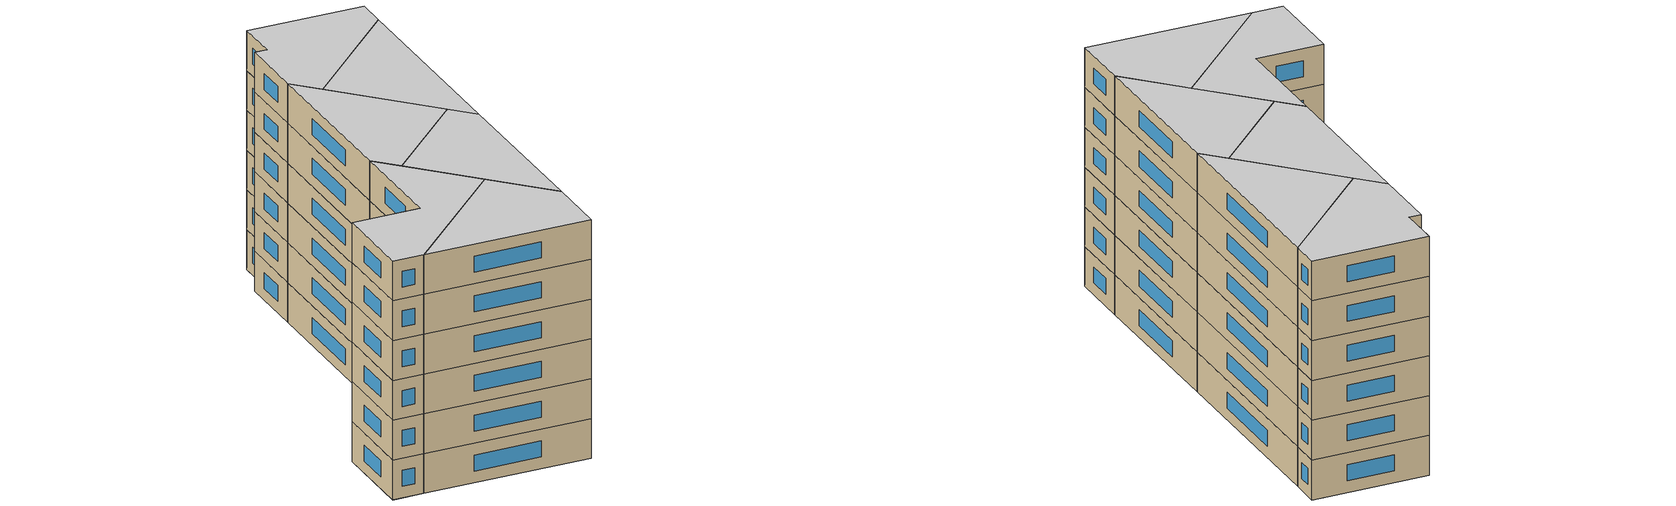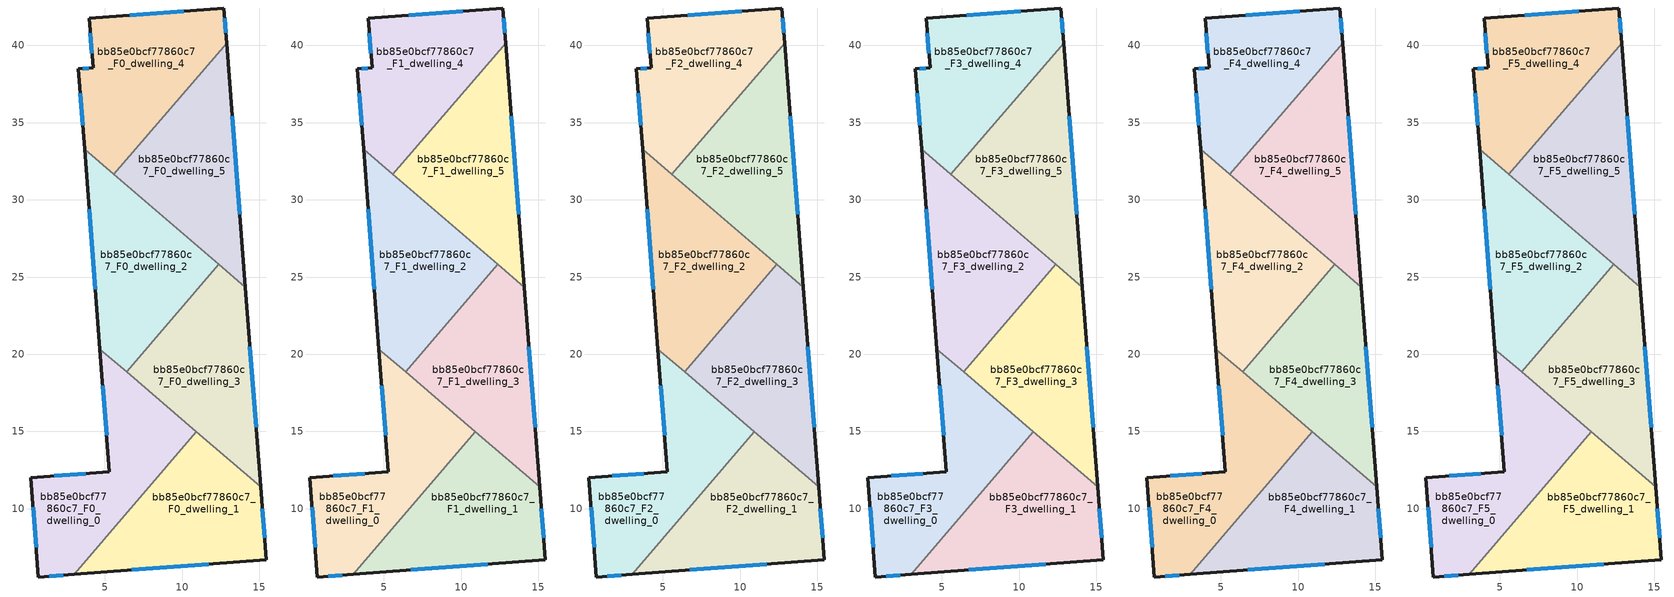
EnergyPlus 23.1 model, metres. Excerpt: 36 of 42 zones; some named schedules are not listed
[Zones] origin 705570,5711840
bb85e0bcf77860c7_F0_dwelling_0
 floor ground (EU_floor_Construction): 10.92,14.98 3,5.75 0.68,5.57 0.19,12 5.28,12.38 4.67,20.33 z0
 wall outside (EU_wall_Construction): 4.68,20.33 5.29,12.38 0.19,12 0.68,5.57 3,5.75 z0:3
 wall to bb85e0bcf77860c7_F0_dwelling_1 (EU_wall_Construction): 3,5.75 10.92,14.98 z0:3
 wall to bb85e0bcf77860c7_F0_dwelling_3 (EU_wall_Construction): 10.92,14.98 6.4,18.86 z0:3
 wall to bb85e0bcf77860c7_F0_dwelling_2 (EU_wall_Construction): 6.4,18.86 4.68,20.33 z0:3
 window (EU_Window_Construction): 4.86,17.95 5.1,14.76 / 1.38,5.62 2.31,5.69 / 0.34,10.07 0.54,7.49 / 3.76,12.27 1.72,12.11 z0.9:2.1
bb85e0bcf77860c7_F0_dwelling_1
 floor ground (EU_floor_Construction): 15.08,11.41 15.44,6.69 3,5.75 10.92,14.98 z0
 wall outside (EU_wall_Construction): 3,5.75 15.44,6.69 15.08,11.41 z0:3
 wall to bb85e0bcf77860c7_F0_dwelling_3 (EU_wall_Construction): 15.08,11.41 10.92,14.98 z0:3
 window (EU_Window_Construction): 15.34,8.1 15.19,10 / 6.73,6.03 11.72,6.41 z0.9:2.1
bb85e0bcf77860c7_F0_dwelling_2
 floor ground (EU_floor_Construction): 12.37,25.82 6.4,18.86 4.67,20.33 3.68,33.27 z0
 wall outside (EU_wall_Construction): 3.68,33.27 4.68,20.33 z0:3
 wall to bb85e0bcf77860c7_F0_dwelling_5 (EU_wall_Construction): 12.37,25.82 5.58,31.64 z0:3
 wall to bb85e0bcf77860c7_F0_dwelling_3 (EU_wall_Construction): 6.4,18.86 12.37,25.82 z0:3
 wall to bb85e0bcf77860c7_F0_dwelling_4 (EU_wall_Construction): 5.58,31.65 3.68,33.27 z0:3
 window (EU_Window_Construction): 3.98,29.4 4.38,24.21 z0.9:2.1
bb85e0bcf77860c7_F0_dwelling_3
 floor ground (EU_floor_Construction): 14.09,24.34 15.08,11.41 6.4,18.86 12.37,25.82 z0
 wall outside (EU_wall_Construction): 15.08,11.41 14.09,24.34 z0:3
 wall to bb85e0bcf77860c7_F0_dwelling_5 (EU_wall_Construction): 14.09,24.34 12.37,25.82 z0:3
 window (EU_Window_Construction): 14.79,15.28 14.39,20.47 z0.9:2.1
bb85e0bcf77860c7_F0_dwelling_4
 floor ground (EU_floor_Construction): 12.7,42.43 12.88,40.16 5.58,31.64 3.68,33.27 3.28,38.48 4.22,38.55 3.98,41.75 z0
 wall outside (EU_wall_Construction): 12.88,40.16 12.7,42.43 3.98,41.75 4.22,38.55 3.28,38.48 3.68,33.27 z0:3
 wall to bb85e0bcf77860c7_F0_dwelling_5 (EU_wall_Construction): 5.58,31.64 12.88,40.16 z0:3
 window (EU_Window_Construction): 3.4,36.92 3.56,34.83 / 3.94,38.53 3.56,38.5 / 4.05,40.79 4.15,39.51 / 10.09,42.22 6.59,41.95 / 12.82,40.84 12.76,41.75 z0.9:2.1
bb85e0bcf77860c7_F0_dwelling_5
 floor ground (EU_floor_Construction): 12.88,40.16 14.09,24.34 5.58,31.64 z0
 wall outside (EU_wall_Construction): 14.09,24.34 12.88,40.16 z0:3
 window (EU_Window_Construction): 13.73,29.08 13.24,35.42 z0.9:2.1
bb85e0bcf77860c7_F1_dwelling_0
 floor to bb85e0bcf77860c7_F0_dwelling_0 (EU_floor_Construction): 10.92,14.98 3,5.75 0.68,5.57 0.19,12 5.28,12.38 4.67,20.33 z3
 wall outside (EU_wall_Construction): 4.68,20.33 5.29,12.38 0.19,12 0.68,5.57 3,5.75 z3:6
 wall to bb85e0bcf77860c7_F1_dwelling_1 (EU_wall_Construction): 3,5.75 10.92,14.98 z3:6
 wall to bb85e0bcf77860c7_F1_dwelling_3 (EU_wall_Construction): 10.92,14.98 6.4,18.86 z3:6
 wall to bb85e0bcf77860c7_F1_dwelling_2 (EU_wall_Construction): 6.4,18.86 4.68,20.33 z3:6
 window (EU_Window_Construction): 4.86,17.95 5.1,14.76 / 1.38,5.62 2.31,5.69 / 0.34,10.07 0.54,7.49 / 3.76,12.27 1.72,12.11 z3.9:5.1
bb85e0bcf77860c7_F1_dwelling_1
 floor to bb85e0bcf77860c7_F0_dwelling_1 (EU_floor_Construction): 15.08,11.41 15.44,6.69 3,5.75 10.92,14.98 z3
 wall outside (EU_wall_Construction): 3,5.75 15.44,6.69 15.08,11.41 z3:6
 wall to bb85e0bcf77860c7_F1_dwelling_3 (EU_wall_Construction): 15.08,11.41 10.92,14.98 z3:6
 window (EU_Window_Construction): 15.34,8.1 15.19,10 / 6.73,6.03 11.72,6.41 z3.9:5.1
bb85e0bcf77860c7_F1_dwelling_2
 floor to bb85e0bcf77860c7_F0_dwelling_2 (EU_floor_Construction): 12.37,25.82 6.4,18.86 4.67,20.33 3.68,33.27 z3
 wall outside (EU_wall_Construction): 3.68,33.27 4.68,20.33 z3:6
 wall to bb85e0bcf77860c7_F1_dwelling_5 (EU_wall_Construction): 12.37,25.82 5.58,31.64 z3:6
 wall to bb85e0bcf77860c7_F1_dwelling_3 (EU_wall_Construction): 6.4,18.86 12.37,25.82 z3:6
 wall to bb85e0bcf77860c7_F1_dwelling_4 (EU_wall_Construction): 5.58,31.65 3.68,33.27 z3:6
 window (EU_Window_Construction): 3.98,29.4 4.38,24.21 z3.9:5.1
bb85e0bcf77860c7_F1_dwelling_3
 floor to bb85e0bcf77860c7_F0_dwelling_3 (EU_floor_Construction): 14.09,24.34 15.08,11.41 6.4,18.86 12.37,25.82 z3
 wall outside (EU_wall_Construction): 15.08,11.41 14.09,24.34 z3:6
 wall to bb85e0bcf77860c7_F1_dwelling_5 (EU_wall_Construction): 14.09,24.34 12.37,25.82 z3:6
 window (EU_Window_Construction): 14.79,15.28 14.39,20.47 z3.9:5.1
bb85e0bcf77860c7_F1_dwelling_4
 floor to bb85e0bcf77860c7_F0_dwelling_4 (EU_floor_Construction): 12.7,42.43 12.88,40.16 5.58,31.64 3.68,33.27 3.28,38.48 4.22,38.55 3.98,41.75 z3
 wall outside (EU_wall_Construction): 12.88,40.16 12.7,42.43 3.98,41.75 4.22,38.55 3.28,38.48 3.68,33.27 z3:6
 wall to bb85e0bcf77860c7_F1_dwelling_5 (EU_wall_Construction): 5.58,31.64 12.88,40.16 z3:6
 window (EU_Window_Construction): 3.4,36.92 3.56,34.83 / 3.94,38.53 3.56,38.5 / 4.05,40.79 4.15,39.51 / 10.09,42.22 6.59,41.95 / 12.82,40.84 12.76,41.75 z3.9:5.1
bb85e0bcf77860c7_F1_dwelling_5
 floor to bb85e0bcf77860c7_F0_dwelling_5 (EU_floor_Construction): 12.88,40.16 14.09,24.34 5.58,31.64 z3
 wall outside (EU_wall_Construction): 14.09,24.34 12.88,40.16 z3:6
 window (EU_Window_Construction): 13.73,29.08 13.24,35.42 z3.9:5.1
bb85e0bcf77860c7_F2_dwelling_0
 floor to bb85e0bcf77860c7_F1_dwelling_0 (EU_floor_Construction): 10.92,14.98 3,5.75 0.68,5.57 0.19,12 5.28,12.38 4.67,20.33 z6
 wall outside (EU_wall_Construction): 4.68,20.33 5.29,12.38 0.19,12 0.68,5.57 3,5.75 z6:9
 wall to bb85e0bcf77860c7_F2_dwelling_1 (EU_wall_Construction): 3,5.75 10.92,14.98 z6:9
 wall to bb85e0bcf77860c7_F2_dwelling_3 (EU_wall_Construction): 10.92,14.98 6.4,18.86 z6:9
 wall to bb85e0bcf77860c7_F2_dwelling_2 (EU_wall_Construction): 6.4,18.86 4.68,20.33 z6:9
 window (EU_Window_Construction): 4.86,17.95 5.1,14.76 / 1.38,5.62 2.31,5.69 / 0.34,10.07 0.54,7.49 / 3.76,12.27 1.72,12.11 z6.9:8.1
bb85e0bcf77860c7_F2_dwelling_1
 floor to bb85e0bcf77860c7_F1_dwelling_1 (EU_floor_Construction): 15.08,11.41 15.44,6.69 3,5.75 10.92,14.98 z6
 wall outside (EU_wall_Construction): 3,5.75 15.44,6.69 15.08,11.41 z6:9
 wall to bb85e0bcf77860c7_F2_dwelling_3 (EU_wall_Construction): 15.08,11.41 10.92,14.98 z6:9
 window (EU_Window_Construction): 15.34,8.1 15.19,10 / 6.73,6.03 11.72,6.41 z6.9:8.1
bb85e0bcf77860c7_F2_dwelling_2
 floor to bb85e0bcf77860c7_F1_dwelling_2 (EU_floor_Construction): 12.37,25.82 6.4,18.86 4.67,20.33 3.68,33.27 z6
 wall outside (EU_wall_Construction): 3.68,33.27 4.68,20.33 z6:9
 wall to bb85e0bcf77860c7_F2_dwelling_5 (EU_wall_Construction): 12.37,25.82 5.58,31.64 z6:9
 wall to bb85e0bcf77860c7_F2_dwelling_3 (EU_wall_Construction): 6.4,18.86 12.37,25.82 z6:9
 wall to bb85e0bcf77860c7_F2_dwelling_4 (EU_wall_Construction): 5.58,31.65 3.68,33.27 z6:9
 window (EU_Window_Construction): 3.98,29.4 4.38,24.21 z6.9:8.1
bb85e0bcf77860c7_F2_dwelling_3
 floor to bb85e0bcf77860c7_F1_dwelling_3 (EU_floor_Construction): 14.09,24.34 15.08,11.41 6.4,18.86 12.37,25.82 z6
 wall outside (EU_wall_Construction): 15.08,11.41 14.09,24.34 z6:9
 wall to bb85e0bcf77860c7_F2_dwelling_5 (EU_wall_Construction): 14.09,24.34 12.37,25.82 z6:9
 window (EU_Window_Construction): 14.79,15.28 14.39,20.47 z6.9:8.1
bb85e0bcf77860c7_F2_dwelling_4
 floor to bb85e0bcf77860c7_F1_dwelling_4 (EU_floor_Construction): 12.7,42.43 12.88,40.16 5.58,31.64 3.68,33.27 3.28,38.48 4.22,38.55 3.98,41.75 z6
 wall outside (EU_wall_Construction): 12.88,40.16 12.7,42.43 3.98,41.75 4.22,38.55 3.28,38.48 3.68,33.27 z6:9
 wall to bb85e0bcf77860c7_F2_dwelling_5 (EU_wall_Construction): 5.58,31.64 12.88,40.16 z6:9
 window (EU_Window_Construction): 3.4,36.92 3.56,34.83 / 3.94,38.53 3.56,38.5 / 4.05,40.79 4.15,39.51 / 10.09,42.22 6.59,41.95 / 12.82,40.84 12.76,41.75 z6.9:8.1
bb85e0bcf77860c7_F2_dwelling_5
 floor to bb85e0bcf77860c7_F1_dwelling_5 (EU_floor_Construction): 12.88,40.16 14.09,24.34 5.58,31.64 z6
 wall outside (EU_wall_Construction): 14.09,24.34 12.88,40.16 z6:9
 window (EU_Window_Construction): 13.73,29.08 13.24,35.42 z6.9:8.1
bb85e0bcf77860c7_F3_dwelling_0
 floor to bb85e0bcf77860c7_F2_dwelling_0 (EU_floor_Construction): 10.92,14.98 3,5.75 0.68,5.57 0.19,12 5.28,12.38 4.67,20.33 z9
 wall outside (EU_wall_Construction): 4.68,20.33 5.29,12.38 0.19,12 0.68,5.57 3,5.75 z9:12
 wall to bb85e0bcf77860c7_F3_dwelling_1 (EU_wall_Construction): 3,5.75 10.92,14.98 z9:12
 wall to bb85e0bcf77860c7_F3_dwelling_3 (EU_wall_Construction): 10.92,14.98 6.4,18.86 z9:12
 wall to bb85e0bcf77860c7_F3_dwelling_2 (EU_wall_Construction): 6.4,18.86 4.68,20.33 z9:12
 window (EU_Window_Construction): 4.86,17.95 5.1,14.76 / 1.38,5.62 2.31,5.69 / 0.34,10.07 0.54,7.49 / 3.76,12.27 1.72,12.11 z9.9:11.1
bb85e0bcf77860c7_F3_dwelling_1
 floor to bb85e0bcf77860c7_F2_dwelling_1 (EU_floor_Construction): 15.08,11.41 15.44,6.69 3,5.75 10.92,14.98 z9
 wall outside (EU_wall_Construction): 3,5.75 15.44,6.69 15.08,11.41 z9:12
 wall to bb85e0bcf77860c7_F3_dwelling_3 (EU_wall_Construction): 15.08,11.41 10.92,14.98 z9:12
 window (EU_Window_Construction): 15.34,8.1 15.19,10 / 6.73,6.03 11.72,6.41 z9.9:11.1
bb85e0bcf77860c7_F3_dwelling_2
 floor to bb85e0bcf77860c7_F2_dwelling_2 (EU_floor_Construction): 12.37,25.82 6.4,18.86 4.67,20.33 3.68,33.27 z9
 wall outside (EU_wall_Construction): 3.68,33.27 4.68,20.33 z9:12
 wall to bb85e0bcf77860c7_F3_dwelling_5 (EU_wall_Construction): 12.37,25.82 5.58,31.64 z9:12
 wall to bb85e0bcf77860c7_F3_dwelling_3 (EU_wall_Construction): 6.4,18.86 12.37,25.82 z9:12
 wall to bb85e0bcf77860c7_F3_dwelling_4 (EU_wall_Construction): 5.58,31.65 3.68,33.27 z9:12
 window (EU_Window_Construction): 3.98,29.4 4.38,24.21 z9.9:11.1
bb85e0bcf77860c7_F3_dwelling_3
 floor to bb85e0bcf77860c7_F2_dwelling_3 (EU_floor_Construction): 14.09,24.34 15.08,11.41 6.4,18.86 12.37,25.82 z9
 wall outside (EU_wall_Construction): 15.08,11.41 14.09,24.34 z9:12
 wall to bb85e0bcf77860c7_F3_dwelling_5 (EU_wall_Construction): 14.09,24.34 12.37,25.82 z9:12
 window (EU_Window_Construction): 14.79,15.28 14.39,20.47 z9.9:11.1
bb85e0bcf77860c7_F3_dwelling_4
 floor to bb85e0bcf77860c7_F2_dwelling_4 (EU_floor_Construction): 12.7,42.43 12.88,40.16 5.58,31.64 3.68,33.27 3.28,38.48 4.22,38.55 3.98,41.75 z9
 wall outside (EU_wall_Construction): 12.88,40.16 12.7,42.43 3.98,41.75 4.22,38.55 3.28,38.48 3.68,33.27 z9:12
 wall to bb85e0bcf77860c7_F3_dwelling_5 (EU_wall_Construction): 5.58,31.64 12.88,40.16 z9:12
 window (EU_Window_Construction): 3.4,36.92 3.56,34.83 / 3.94,38.53 3.56,38.5 / 4.05,40.79 4.15,39.51 / 10.09,42.22 6.59,41.95 / 12.82,40.84 12.76,41.75 z9.9:11.1
bb85e0bcf77860c7_F3_dwelling_5
 floor to bb85e0bcf77860c7_F2_dwelling_5 (EU_floor_Construction): 12.88,40.16 14.09,24.34 5.58,31.64 z9
 wall outside (EU_wall_Construction): 14.09,24.34 12.88,40.16 z9:12
 window (EU_Window_Construction): 13.73,29.08 13.24,35.42 z9.9:11.1
bb85e0bcf77860c7_F4_dwelling_0
 floor to bb85e0bcf77860c7_F3_dwelling_0 (EU_floor_Construction): 10.92,14.98 3,5.75 0.68,5.57 0.19,12 5.28,12.38 4.67,20.33 z12
 wall outside (EU_wall_Construction): 4.68,20.33 5.29,12.38 0.19,12 0.68,5.57 3,5.75 z12:15
 wall to bb85e0bcf77860c7_F4_dwelling_1 (EU_wall_Construction): 3,5.75 10.92,14.98 z12:15
 wall to bb85e0bcf77860c7_F4_dwelling_3 (EU_wall_Construction): 10.92,14.98 6.4,18.86 z12:15
 wall to bb85e0bcf77860c7_F4_dwelling_2 (EU_wall_Construction): 6.4,18.86 4.68,20.33 z12:15
 window (EU_Window_Construction): 4.86,17.95 5.1,14.76 / 1.38,5.62 2.31,5.69 / 0.34,10.07 0.54,7.49 / 3.76,12.27 1.72,12.11 z12.9:14.1
bb85e0bcf77860c7_F4_dwelling_1
 floor to bb85e0bcf77860c7_F3_dwelling_1 (EU_floor_Construction): 15.08,11.41 15.44,6.69 3,5.75 10.92,14.98 z12
 wall outside (EU_wall_Construction): 3,5.75 15.44,6.69 15.08,11.41 z12:15
 wall to bb85e0bcf77860c7_F4_dwelling_3 (EU_wall_Construction): 15.08,11.41 10.92,14.98 z12:15
 window (EU_Window_Construction): 15.34,8.1 15.19,10 / 6.73,6.03 11.72,6.41 z12.9:14.1
bb85e0bcf77860c7_F4_dwelling_2
 floor to bb85e0bcf77860c7_F3_dwelling_2 (EU_floor_Construction): 12.37,25.82 6.4,18.86 4.67,20.33 3.68,33.27 z12
 wall outside (EU_wall_Construction): 3.68,33.27 4.68,20.33 z12:15
 wall to bb85e0bcf77860c7_F4_dwelling_5 (EU_wall_Construction): 12.37,25.82 5.58,31.64 z12:15
 wall to bb85e0bcf77860c7_F4_dwelling_3 (EU_wall_Construction): 6.4,18.86 12.37,25.82 z12:15
 wall to bb85e0bcf77860c7_F4_dwelling_4 (EU_wall_Construction): 5.58,31.65 3.68,33.27 z12:15
 window (EU_Window_Construction): 3.98,29.4 4.38,24.21 z12.9:14.1
bb85e0bcf77860c7_F4_dwelling_3
 floor to bb85e0bcf77860c7_F3_dwelling_3 (EU_floor_Construction): 14.09,24.34 15.08,11.41 6.4,18.86 12.37,25.82 z12
 wall outside (EU_wall_Construction): 15.08,11.41 14.09,24.34 z12:15
 wall to bb85e0bcf77860c7_F4_dwelling_5 (EU_wall_Construction): 14.09,24.34 12.37,25.82 z12:15
 window (EU_Window_Construction): 14.79,15.28 14.39,20.47 z12.9:14.1
bb85e0bcf77860c7_F4_dwelling_4
 floor to bb85e0bcf77860c7_F3_dwelling_4 (EU_floor_Construction): 12.7,42.43 12.88,40.16 5.58,31.64 3.68,33.27 3.28,38.48 4.22,38.55 3.98,41.75 z12
 wall outside (EU_wall_Construction): 12.88,40.16 12.7,42.43 3.98,41.75 4.22,38.55 3.28,38.48 3.68,33.27 z12:15
 wall to bb85e0bcf77860c7_F4_dwelling_5 (EU_wall_Construction): 5.58,31.64 12.88,40.16 z12:15
 window (EU_Window_Construction): 3.4,36.92 3.56,34.83 / 3.94,38.53 3.56,38.5 / 4.05,40.79 4.15,39.51 / 10.09,42.22 6.59,41.95 / 12.82,40.84 12.76,41.75 z12.9:14.1
bb85e0bcf77860c7_F4_dwelling_5
 floor to bb85e0bcf77860c7_F3_dwelling_5 (EU_floor_Construction): 12.88,40.16 14.09,24.34 5.58,31.64 z12
 wall outside (EU_wall_Construction): 14.09,24.34 12.88,40.16 z12:15
 window (EU_Window_Construction): 13.73,29.08 13.24,35.42 z12.9:14.1
bb85e0bcf77860c7_F5_dwelling_0
 floor to bb85e0bcf77860c7_F4_dwelling_0 (EU_floor_Construction): 10.92,14.98 3,5.75 0.68,5.57 0.19,12 5.28,12.38 4.67,20.33 z15
 wall outside (EU_wall_Construction): 4.68,20.33 5.29,12.38 0.19,12 0.68,5.57 3,5.75 z15:18
 wall to bb85e0bcf77860c7_F5_dwelling_1 (EU_wall_Construction): 3,5.75 10.92,14.98 z15:18
 wall to bb85e0bcf77860c7_F5_dwelling_3 (EU_wall_Construction): 10.92,14.98 6.4,18.86 z15:18
 wall to bb85e0bcf77860c7_F5_dwelling_2 (EU_wall_Construction): 6.4,18.86 4.68,20.33 z15:18
 window (EU_Window_Construction): 4.86,17.95 5.1,14.76 / 1.38,5.62 2.31,5.69 / 0.34,10.07 0.54,7.49 / 3.76,12.27 1.72,12.11 z15.9:17.1
 ceiling to bb85e0bcf77860c7_F6_dwelling_0 (EU_floor_Construction): 3,5.75 10.92,14.98 4.67,20.33 5.28,12.38 0.19,12 0.68,5.57 z18
bb85e0bcf77860c7_F5_dwelling_1
 floor to bb85e0bcf77860c7_F4_dwelling_1 (EU_floor_Construction): 15.08,11.41 15.44,6.69 3,5.75 10.92,14.98 z15
 wall outside (EU_wall_Construction): 3,5.75 15.44,6.69 15.08,11.41 z15:18
 wall to bb85e0bcf77860c7_F5_dwelling_3 (EU_wall_Construction): 15.08,11.41 10.92,14.98 z15:18
 window (EU_Window_Construction): 15.34,8.1 15.19,10 / 6.73,6.03 11.72,6.41 z15.9:17.1
 ceiling to bb85e0bcf77860c7_F6_dwelling_1 (EU_floor_Construction): 15.44,6.69 15.08,11.41 10.92,14.98 3,5.75 z18
bb85e0bcf77860c7_F5_dwelling_2
 floor to bb85e0bcf77860c7_F4_dwelling_2 (EU_floor_Construction): 12.37,25.82 6.4,18.86 4.67,20.33 3.68,33.27 z15
 wall outside (EU_wall_Construction): 3.68,33.27 4.68,20.33 z15:18
 wall to bb85e0bcf77860c7_F5_dwelling_5 (EU_wall_Construction): 12.37,25.82 5.58,31.64 z15:18
 wall to bb85e0bcf77860c7_F5_dwelling_3 (EU_wall_Construction): 6.4,18.86 12.37,25.82 z15:18
 wall to bb85e0bcf77860c7_F5_dwelling_4 (EU_wall_Construction): 5.58,31.65 3.68,33.27 z15:18
 window (EU_Window_Construction): 3.98,29.4 4.38,24.21 z15.9:17.1
 ceiling to bb85e0bcf77860c7_F6_dwelling_2 (EU_floor_Construction): 6.4,18.86 12.37,25.82 3.68,33.27 4.67,20.33 z18
bb85e0bcf77860c7_F5_dwelling_3
 floor to bb85e0bcf77860c7_F4_dwelling_3 (EU_floor_Construction): 14.09,24.34 15.08,11.41 6.4,18.86 12.37,25.82 z15
 wall outside (EU_wall_Construction): 15.08,11.41 14.09,24.34 z15:18
 wall to bb85e0bcf77860c7_F5_dwelling_5 (EU_wall_Construction): 14.09,24.34 12.37,25.82 z15:18
 window (EU_Window_Construction): 14.79,15.28 14.39,20.47 z15.9:17.1
 ceiling to bb85e0bcf77860c7_F6_dwelling_3 (EU_floor_Construction): 15.08,11.41 14.09,24.34 12.37,25.82 6.4,18.86 z18
bb85e0bcf77860c7_F5_dwelling_4
 floor to bb85e0bcf77860c7_F4_dwelling_4 (EU_floor_Construction): 12.7,42.43 12.88,40.16 5.58,31.64 3.68,33.27 3.28,38.48 4.22,38.55 3.98,41.75 z15
 wall outside (EU_wall_Construction): 12.88,40.16 12.7,42.43 3.98,41.75 4.22,38.55 3.28,38.48 3.68,33.27 z15:18
 wall to bb85e0bcf77860c7_F5_dwelling_5 (EU_wall_Construction): 5.58,31.64 12.88,40.16 z15:18
 window (EU_Window_Construction): 3.4,36.92 3.56,34.83 / 3.94,38.53 3.56,38.5 / 4.05,40.79 4.15,39.51 / 10.09,42.22 6.59,41.95 / 12.82,40.84 12.76,41.75 z15.9:17.1
 ceiling to bb85e0bcf77860c7_F6_dwelling_4 (EU_floor_Construction): 5.58,31.64 12.88,40.16 12.7,42.43 3.98,41.75 4.22,38.55 3.28,38.48 3.68,33.27 z18
bb85e0bcf77860c7_F5_dwelling_5
 floor to bb85e0bcf77860c7_F4_dwelling_5 (EU_floor_Construction): 12.88,40.16 14.09,24.34 5.58,31.64 z15
 wall outside (EU_wall_Construction): 14.09,24.34 12.88,40.16 z15:18
 window (EU_Window_Construction): 13.73,29.08 13.24,35.42 z15.9:17.1
 ceiling to bb85e0bcf77860c7_F6_dwelling_5 (EU_floor_Construction): 14.09,24.34 12.88,40.16 5.58,31.64 z18
[Building]
EU S2 Campaign: North Axis=0; Terrain=City; Solar Distribution=FullExterior
[Site:Location]
London: Latitude=51.5; Longitude=-0.5; Time Zone=0; Elevation=25
[SizingPeriod:WeatherFileDays]
AnnualSizingPeriod: Begin Month=1; Begin Day of Month=1; End Month=12; End Day of Month=31; Day of Week for Start Day=Monday; Use Weather File Daylight Saving Period=No; Use Weather File Rain and Snow Indicators=No
[MATERIAL]
EU_InternalMass_Material: Roughness=MediumRough; Thickness=0.1; Conductivity=1; Density=1800; Specific Heat=900; Thermal Absorptance=0.9; Solar Absorptance=0.7; Visible Absorptance=0.7
[MATERIAL:NOMASS] Roughness=MediumRough; Thermal Absorptance=0.9; Solar Absorptance=0.7; Visible Absorptance=0.7
Name | Thermal Resistance
EU_wall_NoMass | 1.04674
EU_floor_NoMass | 2.04616
[WINDOWMATERIAL:SIMPLEGLAZINGSYSTEM]
EU_Window_SimpleGlazing: UFactor=4.25843; Solar Heat Gain Coefficient=0.85; Visible Transmittance=0.85
[CONSTRUCTION]
EU_wall_Construction: EU_wall_NoMass
EU_floor_Construction: EU_floor_NoMass
EU_Window_Construction: EU_Window_SimpleGlazing
EU_InternalMass_Construction: EU_InternalMass_Material
[ZONE] Type=1; Multiplier=1; Ceiling Height=autocalculate; Floor Area=autocalculate; Part of Total Floor Area=Yes
Name | Volume
bb85e0bcf77860c7_F0_dwelling_0; bb85e0bcf77860c7_F1_dwelling_0; bb85e0bcf77860c7_F2_dwelling_0; bb85e0bcf77860c7_F3_dwelling_0; bb85e0bcf77860c7_F4_dwelling_0; bb85e0bcf77860c7_F5_dwelling_0 | 188.632
bb85e0bcf77860c7_F0_dwelling_1; bb85e0bcf77860c7_F1_dwelling_1; bb85e0bcf77860c7_F2_dwelling_1; bb85e0bcf77860c7_F3_dwelling_1; bb85e0bcf77860c7_F4_dwelling_1; bb85e0bcf77860c7_F5_dwelling_1 | 188.637
bb85e0bcf77860c7_F0_dwelling_2; bb85e0bcf77860c7_F1_dwelling_2; bb85e0bcf77860c7_F2_dwelling_2; bb85e0bcf77860c7_F3_dwelling_2; bb85e0bcf77860c7_F4_dwelling_2; bb85e0bcf77860c7_F5_dwelling_2 | 188.642
bb85e0bcf77860c7_F0_dwelling_3 | 188.628
bb85e0bcf77860c7_F1_dwelling_3; bb85e0bcf77860c7_F2_dwelling_3; bb85e0bcf77860c7_F3_dwelling_3; bb85e0bcf77860c7_F4_dwelling_3; bb85e0bcf77860c7_F5_dwelling_3 | 188.626
bb85e0bcf77860c7_F0_dwelling_4 | 188.613
bb85e0bcf77860c7_F1_dwelling_4; bb85e0bcf77860c7_F2_dwelling_4; bb85e0bcf77860c7_F3_dwelling_4; bb85e0bcf77860c7_F4_dwelling_4; bb85e0bcf77860c7_F5_dwelling_4 | 188.614
bb85e0bcf77860c7_F0_dwelling_5; bb85e0bcf77860c7_F1_dwelling_5; bb85e0bcf77860c7_F2_dwelling_5; bb85e0bcf77860c7_F3_dwelling_5; bb85e0bcf77860c7_F4_dwelling_5; bb85e0bcf77860c7_F5_dwelling_5 | 188.653
[INTERNALMASS] Construction=EU_InternalMass_Construction
Name | Zone or ZoneList | Surface Area
bb85e0bcf77860c7_F0_dwelling_0_EU_InternalMass | bb85e0bcf77860c7_F0_dwelling_0 | 62.8781
bb85e0bcf77860c7_F0_dwelling_1_EU_InternalMass | bb85e0bcf77860c7_F0_dwelling_1 | 62.8798
bb85e0bcf77860c7_F0_dwelling_2_EU_InternalMass | bb85e0bcf77860c7_F0_dwelling_2 | 62.8816
bb85e0bcf77860c7_F0_dwelling_3_EU_InternalMass | bb85e0bcf77860c7_F0_dwelling_3 | 62.8778
bb85e0bcf77860c7_F0_dwelling_4_EU_InternalMass | bb85e0bcf77860c7_F0_dwelling_4 | 62.8717
bb85e0bcf77860c7_F0_dwelling_5_EU_InternalMass | bb85e0bcf77860c7_F0_dwelling_5 | 62.8842
bb85e0bcf77860c7_F1_dwelling_0_EU_InternalMass | bb85e0bcf77860c7_F1_dwelling_0 | 62.8781
bb85e0bcf77860c7_F1_dwelling_1_EU_InternalMass | bb85e0bcf77860c7_F1_dwelling_1 | 62.8798
bb85e0bcf77860c7_F1_dwelling_2_EU_InternalMass | bb85e0bcf77860c7_F1_dwelling_2 | 62.8816
bb85e0bcf77860c7_F1_dwelling_3_EU_InternalMass | bb85e0bcf77860c7_F1_dwelling_3 | 62.8778
bb85e0bcf77860c7_F1_dwelling_4_EU_InternalMass | bb85e0bcf77860c7_F1_dwelling_4 | 62.8717
bb85e0bcf77860c7_F1_dwelling_5_EU_InternalMass | bb85e0bcf77860c7_F1_dwelling_5 | 62.8842
bb85e0bcf77860c7_F2_dwelling_0_EU_InternalMass | bb85e0bcf77860c7_F2_dwelling_0 | 62.8781
bb85e0bcf77860c7_F2_dwelling_1_EU_InternalMass | bb85e0bcf77860c7_F2_dwelling_1 | 62.8798
bb85e0bcf77860c7_F2_dwelling_2_EU_InternalMass | bb85e0bcf77860c7_F2_dwelling_2 | 62.8816
bb85e0bcf77860c7_F2_dwelling_3_EU_InternalMass | bb85e0bcf77860c7_F2_dwelling_3 | 62.8778
bb85e0bcf77860c7_F2_dwelling_4_EU_InternalMass | bb85e0bcf77860c7_F2_dwelling_4 | 62.8717
bb85e0bcf77860c7_F2_dwelling_5_EU_InternalMass | bb85e0bcf77860c7_F2_dwelling_5 | 62.8842
bb85e0bcf77860c7_F3_dwelling_0_EU_InternalMass | bb85e0bcf77860c7_F3_dwelling_0 | 62.8781
bb85e0bcf77860c7_F3_dwelling_1_EU_InternalMass | bb85e0bcf77860c7_F3_dwelling_1 | 62.8798
bb85e0bcf77860c7_F3_dwelling_2_EU_InternalMass | bb85e0bcf77860c7_F3_dwelling_2 | 62.8816
bb85e0bcf77860c7_F3_dwelling_3_EU_InternalMass | bb85e0bcf77860c7_F3_dwelling_3 | 62.8778
bb85e0bcf77860c7_F3_dwelling_4_EU_InternalMass | bb85e0bcf77860c7_F3_dwelling_4 | 62.8717
bb85e0bcf77860c7_F3_dwelling_5_EU_InternalMass | bb85e0bcf77860c7_F3_dwelling_5 | 62.8842
bb85e0bcf77860c7_F4_dwelling_0_EU_InternalMass | bb85e0bcf77860c7_F4_dwelling_0 | 62.8781
bb85e0bcf77860c7_F4_dwelling_1_EU_InternalMass | bb85e0bcf77860c7_F4_dwelling_1 | 62.8798
bb85e0bcf77860c7_F4_dwelling_2_EU_InternalMass | bb85e0bcf77860c7_F4_dwelling_2 | 62.8816
bb85e0bcf77860c7_F4_dwelling_3_EU_InternalMass | bb85e0bcf77860c7_F4_dwelling_3 | 62.8778
bb85e0bcf77860c7_F4_dwelling_4_EU_InternalMass | bb85e0bcf77860c7_F4_dwelling_4 | 62.8717
bb85e0bcf77860c7_F4_dwelling_5_EU_InternalMass | bb85e0bcf77860c7_F4_dwelling_5 | 62.8842
bb85e0bcf77860c7_F5_dwelling_0_EU_InternalMass | bb85e0bcf77860c7_F5_dwelling_0 | 62.8781
bb85e0bcf77860c7_F5_dwelling_1_EU_InternalMass | bb85e0bcf77860c7_F5_dwelling_1 | 62.8798
bb85e0bcf77860c7_F5_dwelling_2_EU_InternalMass | bb85e0bcf77860c7_F5_dwelling_2 | 62.8816
bb85e0bcf77860c7_F5_dwelling_3_EU_InternalMass | bb85e0bcf77860c7_F5_dwelling_3 | 62.8778
bb85e0bcf77860c7_F5_dwelling_4_EU_InternalMass | bb85e0bcf77860c7_F5_dwelling_4 | 62.8717
bb85e0bcf77860c7_F5_dwelling_5_EU_InternalMass | bb85e0bcf77860c7_F5_dwelling_5 | 62.8842
[OTHEREQUIPMENT] Fuel Type=Electricity; Design Level Calculation Method=Watts/Area; Power per Zone Floor Area=1; Fraction Latent=0; Fraction Radiant=0; Fraction Lost=0; Carbon Dioxide Generation Rate=0; EndUse Subcategory=EU_Step8_InternalGains
Name | Zone or ZoneList or Space or SpaceList | Schedule
EU_Step8_InternalGain_bb85e0bcf77860c7_F0_dwelling_0_f000 | bb85e0bcf77860c7_F0_dwelling_0 | EU_Step8_GainSchedule_bb85e0bcf77860c7_F0_dwelling_0_f000
EU_Step8_InternalGain_bb85e0bcf77860c7_F0_dwelling_1_f000 | bb85e0bcf77860c7_F0_dwelling_1 | EU_Step8_GainSchedule_bb85e0bcf77860c7_F0_dwelling_1_f000
EU_Step8_InternalGain_bb85e0bcf77860c7_F0_dwelling_2_f000 | bb85e0bcf77860c7_F0_dwelling_2 | EU_Step8_GainSchedule_bb85e0bcf77860c7_F0_dwelling_2_f000
EU_Step8_InternalGain_bb85e0bcf77860c7_F0_dwelling_3_f000 | bb85e0bcf77860c7_F0_dwelling_3 | EU_Step8_GainSchedule_bb85e0bcf77860c7_F0_dwelling_3_f000
EU_Step8_InternalGain_bb85e0bcf77860c7_F0_dwelling_4_f000 | bb85e0bcf77860c7_F0_dwelling_4 | EU_Step8_GainSchedule_bb85e0bcf77860c7_F0_dwelling_4_f000
EU_Step8_InternalGain_bb85e0bcf77860c7_F0_dwelling_5_f000 | bb85e0bcf77860c7_F0_dwelling_5 | EU_Step8_GainSchedule_bb85e0bcf77860c7_F0_dwelling_5_f000
EU_Step8_InternalGain_bb85e0bcf77860c7_F1_dwelling_0_f000 | bb85e0bcf77860c7_F1_dwelling_0 | EU_Step8_GainSchedule_bb85e0bcf77860c7_F1_dwelling_0_f000
EU_Step8_InternalGain_bb85e0bcf77860c7_F1_dwelling_1_f000 | bb85e0bcf77860c7_F1_dwelling_1 | EU_Step8_GainSchedule_bb85e0bcf77860c7_F1_dwelling_1_f000
EU_Step8_InternalGain_bb85e0bcf77860c7_F1_dwelling_2_f000 | bb85e0bcf77860c7_F1_dwelling_2 | EU_Step8_GainSchedule_bb85e0bcf77860c7_F1_dwelling_2_f000
EU_Step8_InternalGain_bb85e0bcf77860c7_F1_dwelling_3_f000 | bb85e0bcf77860c7_F1_dwelling_3 | EU_Step8_GainSchedule_bb85e0bcf77860c7_F1_dwelling_3_f000
EU_Step8_InternalGain_bb85e0bcf77860c7_F1_dwelling_4_f000 | bb85e0bcf77860c7_F1_dwelling_4 | EU_Step8_GainSchedule_bb85e0bcf77860c7_F1_dwelling_4_f000
EU_Step8_InternalGain_bb85e0bcf77860c7_F1_dwelling_5_f000 | bb85e0bcf77860c7_F1_dwelling_5 | EU_Step8_GainSchedule_bb85e0bcf77860c7_F1_dwelling_5_f000
EU_Step8_InternalGain_bb85e0bcf77860c7_F2_dwelling_0_f000 | bb85e0bcf77860c7_F2_dwelling_0 | EU_Step8_GainSchedule_bb85e0bcf77860c7_F2_dwelling_0_f000
EU_Step8_InternalGain_bb85e0bcf77860c7_F2_dwelling_1_f000 | bb85e0bcf77860c7_F2_dwelling_1 | EU_Step8_GainSchedule_bb85e0bcf77860c7_F2_dwelling_1_f000
EU_Step8_InternalGain_bb85e0bcf77860c7_F2_dwelling_2_f000 | bb85e0bcf77860c7_F2_dwelling_2 | EU_Step8_GainSchedule_bb85e0bcf77860c7_F2_dwelling_2_f000
EU_Step8_InternalGain_bb85e0bcf77860c7_F2_dwelling_3_f000 | bb85e0bcf77860c7_F2_dwelling_3 | EU_Step8_GainSchedule_bb85e0bcf77860c7_F2_dwelling_3_f000
EU_Step8_InternalGain_bb85e0bcf77860c7_F2_dwelling_4_f000 | bb85e0bcf77860c7_F2_dwelling_4 | EU_Step8_GainSchedule_bb85e0bcf77860c7_F2_dwelling_4_f000
EU_Step8_InternalGain_bb85e0bcf77860c7_F2_dwelling_5_f000 | bb85e0bcf77860c7_F2_dwelling_5 | EU_Step8_GainSchedule_bb85e0bcf77860c7_F2_dwelling_5_f000
EU_Step8_InternalGain_bb85e0bcf77860c7_F3_dwelling_0_f000 | bb85e0bcf77860c7_F3_dwelling_0 | EU_Step8_GainSchedule_bb85e0bcf77860c7_F3_dwelling_0_f000
EU_Step8_InternalGain_bb85e0bcf77860c7_F3_dwelling_1_f000 | bb85e0bcf77860c7_F3_dwelling_1 | EU_Step8_GainSchedule_bb85e0bcf77860c7_F3_dwelling_1_f000
EU_Step8_InternalGain_bb85e0bcf77860c7_F3_dwelling_2_f000 | bb85e0bcf77860c7_F3_dwelling_2 | EU_Step8_GainSchedule_bb85e0bcf77860c7_F3_dwelling_2_f000
EU_Step8_InternalGain_bb85e0bcf77860c7_F3_dwelling_3_f000 | bb85e0bcf77860c7_F3_dwelling_3 | EU_Step8_GainSchedule_bb85e0bcf77860c7_F3_dwelling_3_f000
EU_Step8_InternalGain_bb85e0bcf77860c7_F3_dwelling_4_f000 | bb85e0bcf77860c7_F3_dwelling_4 | EU_Step8_GainSchedule_bb85e0bcf77860c7_F3_dwelling_4_f000
EU_Step8_InternalGain_bb85e0bcf77860c7_F3_dwelling_5_f000 | bb85e0bcf77860c7_F3_dwelling_5 | EU_Step8_GainSchedule_bb85e0bcf77860c7_F3_dwelling_5_f000
EU_Step8_InternalGain_bb85e0bcf77860c7_F4_dwelling_0_f000 | bb85e0bcf77860c7_F4_dwelling_0 | EU_Step8_GainSchedule_bb85e0bcf77860c7_F4_dwelling_0_f000
EU_Step8_InternalGain_bb85e0bcf77860c7_F4_dwelling_1_f000 | bb85e0bcf77860c7_F4_dwelling_1 | EU_Step8_GainSchedule_bb85e0bcf77860c7_F4_dwelling_1_f000
EU_Step8_InternalGain_bb85e0bcf77860c7_F4_dwelling_2_f000 | bb85e0bcf77860c7_F4_dwelling_2 | EU_Step8_GainSchedule_bb85e0bcf77860c7_F4_dwelling_2_f000
EU_Step8_InternalGain_bb85e0bcf77860c7_F4_dwelling_3_f000 | bb85e0bcf77860c7_F4_dwelling_3 | EU_Step8_GainSchedule_bb85e0bcf77860c7_F4_dwelling_3_f000
EU_Step8_InternalGain_bb85e0bcf77860c7_F4_dwelling_4_f000 | bb85e0bcf77860c7_F4_dwelling_4 | EU_Step8_GainSchedule_bb85e0bcf77860c7_F4_dwelling_4_f000
EU_Step8_InternalGain_bb85e0bcf77860c7_F4_dwelling_5_f000 | bb85e0bcf77860c7_F4_dwelling_5 | EU_Step8_GainSchedule_bb85e0bcf77860c7_F4_dwelling_5_f000
EU_Step8_InternalGain_bb85e0bcf77860c7_F5_dwelling_0_f000 | bb85e0bcf77860c7_F5_dwelling_0 | EU_Step8_GainSchedule_bb85e0bcf77860c7_F5_dwelling_0_f000
EU_Step8_InternalGain_bb85e0bcf77860c7_F5_dwelling_1_f000 | bb85e0bcf77860c7_F5_dwelling_1 | EU_Step8_GainSchedule_bb85e0bcf77860c7_F5_dwelling_1_f000
EU_Step8_InternalGain_bb85e0bcf77860c7_F5_dwelling_2_f000 | bb85e0bcf77860c7_F5_dwelling_2 | EU_Step8_GainSchedule_bb85e0bcf77860c7_F5_dwelling_2_f000
EU_Step8_InternalGain_bb85e0bcf77860c7_F5_dwelling_3_f000 | bb85e0bcf77860c7_F5_dwelling_3 | EU_Step8_GainSchedule_bb85e0bcf77860c7_F5_dwelling_3_f000
EU_Step8_InternalGain_bb85e0bcf77860c7_F5_dwelling_4_f000 | bb85e0bcf77860c7_F5_dwelling_4 | EU_Step8_GainSchedule_bb85e0bcf77860c7_F5_dwelling_4_f000
EU_Step8_InternalGain_bb85e0bcf77860c7_F5_dwelling_5_f000 | bb85e0bcf77860c7_F5_dwelling_5 | EU_Step8_GainSchedule_bb85e0bcf77860c7_F5_dwelling_5_f000
[ZONEVENTILATION:DESIGNFLOWRATE] Schedule=EU_AlwaysOn; Design Flow Rate Calculation Method=AirChanges/Hour; Air Changes per Hour=0.488719; Ventilation Type=Natural; Fan Pressure Rise=0; Fan Total Efficiency=1; Constant Term Coefficient=1; Temperature Term Coefficient=0; Velocity Term Coefficient=0; Velocity Squared Term Coefficient=0; Minimum Indoor Temperature=-100; Maximum Indoor Temperature=100; Delta Temperature=-100; Minimum Outdoor Temperature=-100; Maximum Outdoor Temperature=100; Maximum Wind Speed=40
Name | Zone or ZoneList or Space or SpaceList
EU_ConstantAir_bb85e0bcf77860c7_F0_dwelling_0 | bb85e0bcf77860c7_F0_dwelling_0
EU_ConstantAir_bb85e0bcf77860c7_F0_dwelling_1 | bb85e0bcf77860c7_F0_dwelling_1
EU_ConstantAir_bb85e0bcf77860c7_F0_dwelling_2 | bb85e0bcf77860c7_F0_dwelling_2
EU_ConstantAir_bb85e0bcf77860c7_F0_dwelling_3 | bb85e0bcf77860c7_F0_dwelling_3
EU_ConstantAir_bb85e0bcf77860c7_F0_dwelling_4 | bb85e0bcf77860c7_F0_dwelling_4
EU_ConstantAir_bb85e0bcf77860c7_F0_dwelling_5 | bb85e0bcf77860c7_F0_dwelling_5
EU_ConstantAir_bb85e0bcf77860c7_F1_dwelling_0 | bb85e0bcf77860c7_F1_dwelling_0
EU_ConstantAir_bb85e0bcf77860c7_F1_dwelling_1 | bb85e0bcf77860c7_F1_dwelling_1
EU_ConstantAir_bb85e0bcf77860c7_F1_dwelling_2 | bb85e0bcf77860c7_F1_dwelling_2
EU_ConstantAir_bb85e0bcf77860c7_F1_dwelling_3 | bb85e0bcf77860c7_F1_dwelling_3
EU_ConstantAir_bb85e0bcf77860c7_F1_dwelling_4 | bb85e0bcf77860c7_F1_dwelling_4
EU_ConstantAir_bb85e0bcf77860c7_F1_dwelling_5 | bb85e0bcf77860c7_F1_dwelling_5
EU_ConstantAir_bb85e0bcf77860c7_F2_dwelling_0 | bb85e0bcf77860c7_F2_dwelling_0
EU_ConstantAir_bb85e0bcf77860c7_F2_dwelling_1 | bb85e0bcf77860c7_F2_dwelling_1
EU_ConstantAir_bb85e0bcf77860c7_F2_dwelling_2 | bb85e0bcf77860c7_F2_dwelling_2
EU_ConstantAir_bb85e0bcf77860c7_F2_dwelling_3 | bb85e0bcf77860c7_F2_dwelling_3
EU_ConstantAir_bb85e0bcf77860c7_F2_dwelling_4 | bb85e0bcf77860c7_F2_dwelling_4
EU_ConstantAir_bb85e0bcf77860c7_F2_dwelling_5 | bb85e0bcf77860c7_F2_dwelling_5
EU_ConstantAir_bb85e0bcf77860c7_F3_dwelling_0 | bb85e0bcf77860c7_F3_dwelling_0
EU_ConstantAir_bb85e0bcf77860c7_F3_dwelling_1 | bb85e0bcf77860c7_F3_dwelling_1
EU_ConstantAir_bb85e0bcf77860c7_F3_dwelling_2 | bb85e0bcf77860c7_F3_dwelling_2
EU_ConstantAir_bb85e0bcf77860c7_F3_dwelling_3 | bb85e0bcf77860c7_F3_dwelling_3
EU_ConstantAir_bb85e0bcf77860c7_F3_dwelling_4 | bb85e0bcf77860c7_F3_dwelling_4
EU_ConstantAir_bb85e0bcf77860c7_F3_dwelling_5 | bb85e0bcf77860c7_F3_dwelling_5
EU_ConstantAir_bb85e0bcf77860c7_F4_dwelling_0 | bb85e0bcf77860c7_F4_dwelling_0
EU_ConstantAir_bb85e0bcf77860c7_F4_dwelling_1 | bb85e0bcf77860c7_F4_dwelling_1
EU_ConstantAir_bb85e0bcf77860c7_F4_dwelling_2 | bb85e0bcf77860c7_F4_dwelling_2
EU_ConstantAir_bb85e0bcf77860c7_F4_dwelling_3 | bb85e0bcf77860c7_F4_dwelling_3
EU_ConstantAir_bb85e0bcf77860c7_F4_dwelling_4 | bb85e0bcf77860c7_F4_dwelling_4
EU_ConstantAir_bb85e0bcf77860c7_F4_dwelling_5 | bb85e0bcf77860c7_F4_dwelling_5
EU_ConstantAir_bb85e0bcf77860c7_F5_dwelling_0 | bb85e0bcf77860c7_F5_dwelling_0
EU_ConstantAir_bb85e0bcf77860c7_F5_dwelling_1 | bb85e0bcf77860c7_F5_dwelling_1
EU_ConstantAir_bb85e0bcf77860c7_F5_dwelling_2 | bb85e0bcf77860c7_F5_dwelling_2
EU_ConstantAir_bb85e0bcf77860c7_F5_dwelling_3 | bb85e0bcf77860c7_F5_dwelling_3
EU_ConstantAir_bb85e0bcf77860c7_F5_dwelling_4 | bb85e0bcf77860c7_F5_dwelling_4
EU_ConstantAir_bb85e0bcf77860c7_F5_dwelling_5 | bb85e0bcf77860c7_F5_dwelling_5
[HVACTEMPLATE:ZONE:IDEALLOADSAIRSYSTEM] System Availability Schedule=EU_AlwaysOn; Maximum Heating Supply Air Temperature=50; Minimum Cooling Supply Air Temperature=13; Maximum Heating Supply Air Humidity Ratio=0.0156; Minimum Cooling Supply Air Humidity Ratio=0.0077; Heating Limit=NoLimit; Cooling Limit=NoLimit; Heating Availability Schedule=EU_AlwaysOn; Cooling Availability Schedule=EU_CoolingOff; Dehumidification Control Type=ConstantSensibleHeatRatio; Cooling Sensible Heat Ratio=0.7; Dehumidification Setpoint=60; Humidification Control Type=None; Humidification Setpoint=30; Outdoor Air Method=None; Outdoor Air Flow Rate per Person=0.00944; Outdoor Air Flow Rate per Zone Floor Area=0; Outdoor Air Flow Rate per Zone=0; Demand Controlled Ventilation Type=None; Outdoor Air Economizer Type=NoEconomizer; Heat Recovery Type=None; Sensible Heat Recovery Effectiveness=0.7; Latent Heat Recovery Effectiveness=0.65
Name | Template Thermostat
bb85e0bcf77860c7_F0_dwelling_0 | EU_HeatOnly_bb85e0bcf77860c7_F0_dwelling_0
bb85e0bcf77860c7_F0_dwelling_1 | EU_HeatOnly_bb85e0bcf77860c7_F0_dwelling_1
bb85e0bcf77860c7_F0_dwelling_2 | EU_HeatOnly_bb85e0bcf77860c7_F0_dwelling_2
bb85e0bcf77860c7_F0_dwelling_3 | EU_HeatOnly_bb85e0bcf77860c7_F0_dwelling_3
bb85e0bcf77860c7_F0_dwelling_4 | EU_HeatOnly_bb85e0bcf77860c7_F0_dwelling_4
bb85e0bcf77860c7_F0_dwelling_5 | EU_HeatOnly_bb85e0bcf77860c7_F0_dwelling_5
bb85e0bcf77860c7_F1_dwelling_0 | EU_HeatOnly_bb85e0bcf77860c7_F1_dwelling_0
bb85e0bcf77860c7_F1_dwelling_1 | EU_HeatOnly_bb85e0bcf77860c7_F1_dwelling_1
bb85e0bcf77860c7_F1_dwelling_2 | EU_HeatOnly_bb85e0bcf77860c7_F1_dwelling_2
bb85e0bcf77860c7_F1_dwelling_3 | EU_HeatOnly_bb85e0bcf77860c7_F1_dwelling_3
bb85e0bcf77860c7_F1_dwelling_4 | EU_HeatOnly_bb85e0bcf77860c7_F1_dwelling_4
bb85e0bcf77860c7_F1_dwelling_5 | EU_HeatOnly_bb85e0bcf77860c7_F1_dwelling_5
bb85e0bcf77860c7_F2_dwelling_0 | EU_HeatOnly_bb85e0bcf77860c7_F2_dwelling_0
bb85e0bcf77860c7_F2_dwelling_1 | EU_HeatOnly_bb85e0bcf77860c7_F2_dwelling_1
bb85e0bcf77860c7_F2_dwelling_2 | EU_HeatOnly_bb85e0bcf77860c7_F2_dwelling_2
bb85e0bcf77860c7_F2_dwelling_3 | EU_HeatOnly_bb85e0bcf77860c7_F2_dwelling_3
bb85e0bcf77860c7_F2_dwelling_4 | EU_HeatOnly_bb85e0bcf77860c7_F2_dwelling_4
bb85e0bcf77860c7_F2_dwelling_5 | EU_HeatOnly_bb85e0bcf77860c7_F2_dwelling_5
bb85e0bcf77860c7_F3_dwelling_0 | EU_HeatOnly_bb85e0bcf77860c7_F3_dwelling_0
bb85e0bcf77860c7_F3_dwelling_1 | EU_HeatOnly_bb85e0bcf77860c7_F3_dwelling_1
bb85e0bcf77860c7_F3_dwelling_2 | EU_HeatOnly_bb85e0bcf77860c7_F3_dwelling_2
bb85e0bcf77860c7_F3_dwelling_3 | EU_HeatOnly_bb85e0bcf77860c7_F3_dwelling_3
bb85e0bcf77860c7_F3_dwelling_4 | EU_HeatOnly_bb85e0bcf77860c7_F3_dwelling_4
bb85e0bcf77860c7_F3_dwelling_5 | EU_HeatOnly_bb85e0bcf77860c7_F3_dwelling_5
bb85e0bcf77860c7_F4_dwelling_0 | EU_HeatOnly_bb85e0bcf77860c7_F4_dwelling_0
bb85e0bcf77860c7_F4_dwelling_1 | EU_HeatOnly_bb85e0bcf77860c7_F4_dwelling_1
bb85e0bcf77860c7_F4_dwelling_2 | EU_HeatOnly_bb85e0bcf77860c7_F4_dwelling_2
bb85e0bcf77860c7_F4_dwelling_3 | EU_HeatOnly_bb85e0bcf77860c7_F4_dwelling_3
bb85e0bcf77860c7_F4_dwelling_4 | EU_HeatOnly_bb85e0bcf77860c7_F4_dwelling_4
bb85e0bcf77860c7_F4_dwelling_5 | EU_HeatOnly_bb85e0bcf77860c7_F4_dwelling_5
bb85e0bcf77860c7_F5_dwelling_0 | EU_HeatOnly_bb85e0bcf77860c7_F5_dwelling_0
bb85e0bcf77860c7_F5_dwelling_1 | EU_HeatOnly_bb85e0bcf77860c7_F5_dwelling_1
bb85e0bcf77860c7_F5_dwelling_2 | EU_HeatOnly_bb85e0bcf77860c7_F5_dwelling_2
bb85e0bcf77860c7_F5_dwelling_3 | EU_HeatOnly_bb85e0bcf77860c7_F5_dwelling_3
bb85e0bcf77860c7_F5_dwelling_4 | EU_HeatOnly_bb85e0bcf77860c7_F5_dwelling_4
bb85e0bcf77860c7_F5_dwelling_5 | EU_HeatOnly_bb85e0bcf77860c7_F5_dwelling_5
[SIZING:ZONE] Zone Cooling Design Supply Air Temperature Input Method=SupplyAirTemperature; Zone Cooling Design Supply Air Temperature=13; Zone Heating Design Supply Air Temperature Input Method=SupplyAirTemperature; Zone Heating Design Supply Air Temperature=50; Zone Cooling Design Supply Air Humidity Ratio=0.008; Zone Heating Design Supply Air Humidity Ratio=0.008; Cooling Design Air Flow Method=DesignDay; Cooling Design Air Flow Rate=0; Cooling Minimum Air Flow per Zone Floor Area=0.000762; Cooling Minimum Air Flow=0; Cooling Minimum Air Flow Fraction=0.2; Heating Design Air Flow Method=DesignDay; Heating Design Air Flow Rate=0; Heating Maximum Air Flow per Zone Floor Area=0.002032; Heating Maximum Air Flow=0.141576; Heating Maximum Air Flow Fraction=0.3; Account for Dedicated Outdoor Air System=No; Dedicated Outdoor Air System Control Strategy=NeutralSupplyAir; Dedicated Outdoor Air Low Setpoint Temperature for Design=autosize; Dedicated Outdoor Air High Setpoint Temperature for Design=autosize; Zone Load Sizing Method=Sensible Load Only No Latent Load; Zone Latent Cooling Design Supply Air Humidity Ratio Input Method=HumidityRatioDifference; Zone Cooling Design Supply Air Humidity Ratio Difference=0.005; Zone Latent Heating Design Supply Air Humidity Ratio Input Method=HumidityRatioDifference; Zone Humidification Design Supply Air Humidity Ratio Difference=0.005
bb85e0bcf77860c7_F0_dwelling_0; bb85e0bcf77860c7_F0_dwelling_1; bb85e0bcf77860c7_F0_dwelling_2; bb85e0bcf77860c7_F0_dwelling_3; bb85e0bcf77860c7_F0_dwelling_4; bb85e0bcf77860c7_F0_dwelling_5; bb85e0bcf77860c7_F1_dwelling_0; bb85e0bcf77860c7_F1_dwelling_1; bb85e0bcf77860c7_F1_dwelling_2; bb85e0bcf77860c7_F1_dwelling_3; bb85e0bcf77860c7_F1_dwelling_4; bb85e0bcf77860c7_F1_dwelling_5; bb85e0bcf77860c7_F2_dwelling_0; bb85e0bcf77860c7_F2_dwelling_1; bb85e0bcf77860c7_F2_dwelling_2; bb85e0bcf77860c7_F2_dwelling_3; bb85e0bcf77860c7_F2_dwelling_4; bb85e0bcf77860c7_F2_dwelling_5; bb85e0bcf77860c7_F3_dwelling_0; bb85e0bcf77860c7_F3_dwelling_1; bb85e0bcf77860c7_F3_dwelling_2; bb85e0bcf77860c7_F3_dwelling_3; bb85e0bcf77860c7_F3_dwelling_4; bb85e0bcf77860c7_F3_dwelling_5; bb85e0bcf77860c7_F4_dwelling_0; bb85e0bcf77860c7_F4_dwelling_1; bb85e0bcf77860c7_F4_dwelling_2; bb85e0bcf77860c7_F4_dwelling_3; bb85e0bcf77860c7_F4_dwelling_4; bb85e0bcf77860c7_F4_dwelling_5; bb85e0bcf77860c7_F5_dwelling_0; bb85e0bcf77860c7_F5_dwelling_1; bb85e0bcf77860c7_F5_dwelling_2; bb85e0bcf77860c7_F5_dwelling_3; bb85e0bcf77860c7_F5_dwelling_4; bb85e0bcf77860c7_F5_dwelling_5
[SCHEDULE:FILE] Column Number=1; Rows to Skip at Top=0; Number of Hours of Data=8760; Column Separator=Comma; Interpolate to Timestep=No; Minutes per Item=60; Adjust Schedule for Daylight Savings=Yes
Name | File
EU_Step8_GainSchedule_bb85e0bcf77860c7_F0_dwelling_0_f000 | ../../schedules/bb85e0bcf77860c7/bb85e0bcf77860c7_F0_dwelling_0_f000_gain.csv
EU_Step8_GainSchedule_bb85e0bcf77860c7_F0_dwelling_1_f000 | ../../schedules/bb85e0bcf77860c7/bb85e0bcf77860c7_F0_dwelling_1_f000_gain.csv
EU_Step8_GainSchedule_bb85e0bcf77860c7_F0_dwelling_2_f000 | ../../schedules/bb85e0bcf77860c7/bb85e0bcf77860c7_F0_dwelling_2_f000_gain.csv
EU_Step8_GainSchedule_bb85e0bcf77860c7_F0_dwelling_3_f000 | ../../schedules/bb85e0bcf77860c7/bb85e0bcf77860c7_F0_dwelling_3_f000_gain.csv
EU_Step8_GainSchedule_bb85e0bcf77860c7_F0_dwelling_4_f000 | ../../schedules/bb85e0bcf77860c7/bb85e0bcf77860c7_F0_dwelling_4_f000_gain.csv
EU_Step8_GainSchedule_bb85e0bcf77860c7_F0_dwelling_5_f000 | ../../schedules/bb85e0bcf77860c7/bb85e0bcf77860c7_F0_dwelling_5_f000_gain.csv
EU_Step8_GainSchedule_bb85e0bcf77860c7_F1_dwelling_0_f000 | ../../schedules/bb85e0bcf77860c7/bb85e0bcf77860c7_F1_dwelling_0_f000_gain.csv
EU_Step8_GainSchedule_bb85e0bcf77860c7_F1_dwelling_1_f000 | ../../schedules/bb85e0bcf77860c7/bb85e0bcf77860c7_F1_dwelling_1_f000_gain.csv
EU_Step8_GainSchedule_bb85e0bcf77860c7_F1_dwelling_2_f000 | ../../schedules/bb85e0bcf77860c7/bb85e0bcf77860c7_F1_dwelling_2_f000_gain.csv
EU_Step8_GainSchedule_bb85e0bcf77860c7_F1_dwelling_3_f000 | ../../schedules/bb85e0bcf77860c7/bb85e0bcf77860c7_F1_dwelling_3_f000_gain.csv
EU_Step8_GainSchedule_bb85e0bcf77860c7_F1_dwelling_4_f000 | ../../schedules/bb85e0bcf77860c7/bb85e0bcf77860c7_F1_dwelling_4_f000_gain.csv
EU_Step8_GainSchedule_bb85e0bcf77860c7_F1_dwelling_5_f000 | ../../schedules/bb85e0bcf77860c7/bb85e0bcf77860c7_F1_dwelling_5_f000_gain.csv
EU_Step8_GainSchedule_bb85e0bcf77860c7_F2_dwelling_0_f000 | ../../schedules/bb85e0bcf77860c7/bb85e0bcf77860c7_F2_dwelling_0_f000_gain.csv
EU_Step8_GainSchedule_bb85e0bcf77860c7_F2_dwelling_1_f000 | ../../schedules/bb85e0bcf77860c7/bb85e0bcf77860c7_F2_dwelling_1_f000_gain.csv
EU_Step8_GainSchedule_bb85e0bcf77860c7_F2_dwelling_2_f000 | ../../schedules/bb85e0bcf77860c7/bb85e0bcf77860c7_F2_dwelling_2_f000_gain.csv
EU_Step8_GainSchedule_bb85e0bcf77860c7_F2_dwelling_3_f000 | ../../schedules/bb85e0bcf77860c7/bb85e0bcf77860c7_F2_dwelling_3_f000_gain.csv
EU_Step8_GainSchedule_bb85e0bcf77860c7_F2_dwelling_4_f000 | ../../schedules/bb85e0bcf77860c7/bb85e0bcf77860c7_F2_dwelling_4_f000_gain.csv
EU_Step8_GainSchedule_bb85e0bcf77860c7_F2_dwelling_5_f000 | ../../schedules/bb85e0bcf77860c7/bb85e0bcf77860c7_F2_dwelling_5_f000_gain.csv
EU_Step8_GainSchedule_bb85e0bcf77860c7_F3_dwelling_0_f000 | ../../schedules/bb85e0bcf77860c7/bb85e0bcf77860c7_F3_dwelling_0_f000_gain.csv
EU_Step8_GainSchedule_bb85e0bcf77860c7_F3_dwelling_1_f000 | ../../schedules/bb85e0bcf77860c7/bb85e0bcf77860c7_F3_dwelling_1_f000_gain.csv
EU_Step8_GainSchedule_bb85e0bcf77860c7_F3_dwelling_2_f000 | ../../schedules/bb85e0bcf77860c7/bb85e0bcf77860c7_F3_dwelling_2_f000_gain.csv
EU_Step8_GainSchedule_bb85e0bcf77860c7_F3_dwelling_3_f000 | ../../schedules/bb85e0bcf77860c7/bb85e0bcf77860c7_F3_dwelling_3_f000_gain.csv
EU_Step8_GainSchedule_bb85e0bcf77860c7_F3_dwelling_4_f000 | ../../schedules/bb85e0bcf77860c7/bb85e0bcf77860c7_F3_dwelling_4_f000_gain.csv
EU_Step8_GainSchedule_bb85e0bcf77860c7_F3_dwelling_5_f000 | ../../schedules/bb85e0bcf77860c7/bb85e0bcf77860c7_F3_dwelling_5_f000_gain.csv
EU_Step8_GainSchedule_bb85e0bcf77860c7_F4_dwelling_0_f000 | ../../schedules/bb85e0bcf77860c7/bb85e0bcf77860c7_F4_dwelling_0_f000_gain.csv
EU_Step8_GainSchedule_bb85e0bcf77860c7_F4_dwelling_1_f000 | ../../schedules/bb85e0bcf77860c7/bb85e0bcf77860c7_F4_dwelling_1_f000_gain.csv
EU_Step8_GainSchedule_bb85e0bcf77860c7_F4_dwelling_2_f000 | ../../schedules/bb85e0bcf77860c7/bb85e0bcf77860c7_F4_dwelling_2_f000_gain.csv
EU_Step8_GainSchedule_bb85e0bcf77860c7_F4_dwelling_3_f000 | ../../schedules/bb85e0bcf77860c7/bb85e0bcf77860c7_F4_dwelling_3_f000_gain.csv
EU_Step8_GainSchedule_bb85e0bcf77860c7_F4_dwelling_4_f000 | ../../schedules/bb85e0bcf77860c7/bb85e0bcf77860c7_F4_dwelling_4_f000_gain.csv
EU_Step8_GainSchedule_bb85e0bcf77860c7_F4_dwelling_5_f000 | ../../schedules/bb85e0bcf77860c7/bb85e0bcf77860c7_F4_dwelling_5_f000_gain.csv
EU_Step8_GainSchedule_bb85e0bcf77860c7_F5_dwelling_0_f000 | ../../schedules/bb85e0bcf77860c7/bb85e0bcf77860c7_F5_dwelling_0_f000_gain.csv
EU_Step8_GainSchedule_bb85e0bcf77860c7_F5_dwelling_1_f000 | ../../schedules/bb85e0bcf77860c7/bb85e0bcf77860c7_F5_dwelling_1_f000_gain.csv
EU_Step8_GainSchedule_bb85e0bcf77860c7_F5_dwelling_2_f000 | ../../schedules/bb85e0bcf77860c7/bb85e0bcf77860c7_F5_dwelling_2_f000_gain.csv
